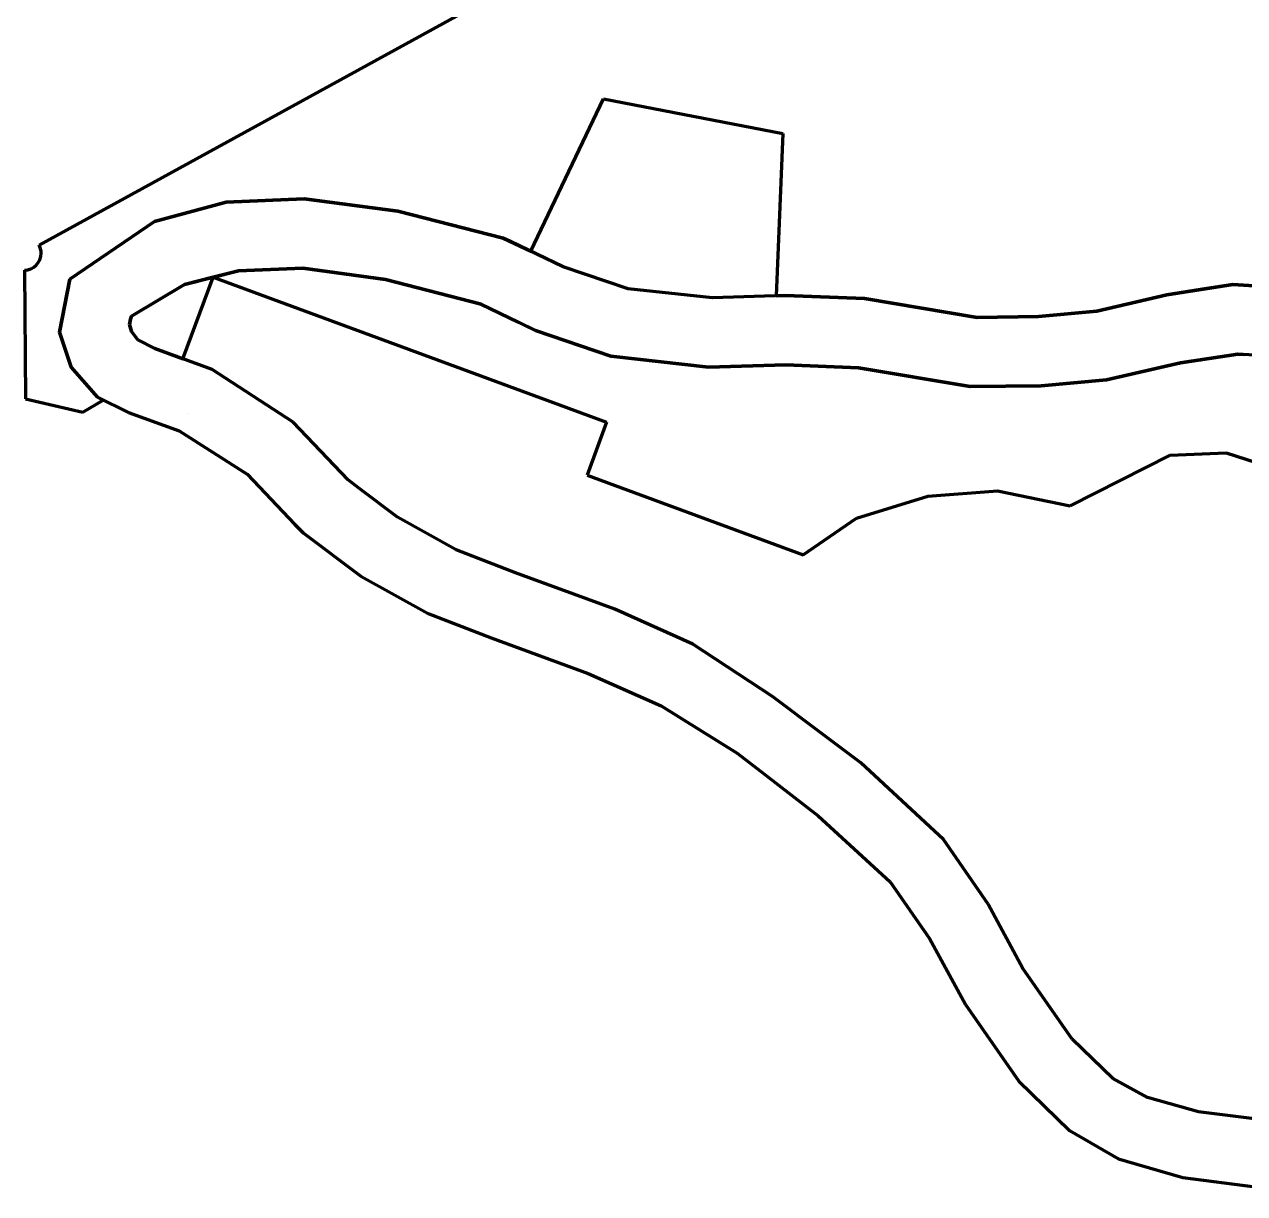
# Model space of a CAD drawing. Header units: inches. Extents: x 4096 to 6070, y 2882 to 5388.
# Drawn here: x 4095.9 to 4240.3, y 5079.8 to 5218.1 of the extents above; entities that cross this region are included whole.
import ezdxf

# ---------------------------------------------------------------- set-up
doc = ezdxf.new("R2010")
doc.units = ezdxf.units.IN
doc.header["$MEASUREMENT"] = 0
doc.layers.add('conservation', color=92, linetype='Continuous', lineweight=25)
doc.layers.add('secondary road', color=40, linetype='Continuous', lineweight=30)

# ---------------------------------------------------------------- blocks, each defined once
blk = doc.blocks.new('conservation')
at = {"layer": 'conservation', "lineweight": 90}
for p, q in [((4275.56, 5289.64), (4097.62, 5192.04)), ((4155.81, 5191.32), (4164.43, 5209.36)), ((4164.43, 5209.36), (4185.63, 5205.24)), ((4185.63, 5205.24), (4184.87, 5186.04)), ((4111.27, 5194.82), (4119.76, 5197.11)), ((4119.76, 5197.11), (4129, 5197.52)), ((4129, 5197.52), (4140.07, 5196.05)), ((4140.07, 5196.05), (4152.56, 5192.87)), ((4101.28, 5187.99), (4111.27, 5194.82)), ((4152.56, 5192.87), (4155.81, 5191.32)), ((4095.89, 5189.08), (4096.01, 5173.86)), ((4121.22, 5189), (4118.22, 5188.23)), ((4128.82, 5189.29), (4121.22, 5189)), ((4138.63, 5187.96), (4128.82, 5189.29)), ((4100.03, 5181.75), (4101.28, 5187.99)), ((4114.85, 5187.37), (4108.57, 5183.62)), ((4114.65, 5178.59), (4118.22, 5188.23)), ((4118.22, 5188.23), (4114.85, 5187.37)), ((4118.22, 5188.23), (4164.78, 5171.09)), ((4118.22, 5188.23), (4118.22, 5188.23)), ((4149.96, 5185.06), (4138.63, 5187.96)), ((4231.08, 5186.16), (4238.9, 5187.36)), ((4238.9, 5187.36), (4249.22, 5186.71)), ((4184.87, 5186.04), (4185.97, 5186.07)), ((4185.97, 5186.07), (4195.29, 5185.7)), ((4195.29, 5185.7), (4208.66, 5183.48)), ((4222.81, 5184.22), (4231.08, 5186.16)), ((4156.39, 5181.94), (4149.96, 5185.06)), ((4215.89, 5183.59), (4222.81, 5184.22)), ((4108.44, 5183.28), (4108.33, 5182.66)), ((4108.33, 5182.66), (4108.55, 5181.82)), ((4108.57, 5183.62), (4108.44, 5183.28)), ((4208.66, 5183.48), (4215.89, 5183.59)), ((4101.42, 5177.58), (4100.03, 5181.75)), ((4108.55, 5181.82), (4109.32, 5180.83)), ((4165.3, 5178.89), (4156.39, 5181.94)), ((4109.32, 5180.83), (4111.34, 5179.82)), ((4111.34, 5179.82), (4114.65, 5178.59)), ((4176.83, 5177.61), (4165.3, 5178.89)), ((4239.5, 5179.15), (4232.72, 5178.11)), ((4248.24, 5178.55), (4239.5, 5179.15)), ((4104.54, 5174.03), (4101.42, 5177.58)), ((4186, 5177.86), (4176.83, 5177.61)), ((4194.59, 5177.51), (4186, 5177.86)), ((4207.83, 5175.3), (4194.59, 5177.51)), ((4232.72, 5178.11), (4223.95, 5176.08)), ((4223.95, 5176.08), (4216.22, 5175.38)), ((4105.22, 5173.7), (4104.54, 5174.03)), ((4216.22, 5175.38), (4207.83, 5175.3)), ((4096.01, 5173.86), (4102.82, 5172.28)), ((4102.82, 5172.28), (4105.22, 5173.7)), ((4164.78, 5171.09), (4162.47, 5164.82)), ((4219.65, 5161.2), (4231.48, 5167.17)), ((4231.48, 5167.17), (4238.11, 5167.46)), ((4238.11, 5167.46), (4244.31, 5165.46)), ((4162.47, 5164.82), (4188.05, 5155.4)), ((4202.81, 5162.34), (4211.06, 5162.98)), ((4211.06, 5162.98), (4219.65, 5161.2)), ((4194.38, 5159.73), (4202.81, 5162.34)), ((4188.05, 5155.4), (4194.38, 5159.73))]:
    blk.add_line(p, q, dxfattribs=at)
for start, end in [(0, 28.7448), (270.475, 0)]:
    blk.add_arc((4095.87, 5191.08), 2, start, end, dxfattribs=at)

msp = doc.modelspace()

# ---------------------------------------------------------------- linework, layer by layer
at = {"layer": 'secondary road', "lineweight": 90}
for p, q in [((4119.76, 5197.11), (4111.27, 5194.82)), ((4129, 5197.52), (4119.76, 5197.11)), ((4140.07, 5196.05), (4129, 5197.52)), ((4152.56, 5192.87), (4140.07, 5196.05)), ((4111.27, 5194.82), (4101.28, 5187.99)), ((4153.43, 5192.46), (4152.56, 5192.87)), ((4159.65, 5189.48), (4153.43, 5192.46)), ((4114.85, 5187.37), (4121.22, 5189)), ((4121.22, 5189), (4128.82, 5189.29)), ((4128.82, 5189.29), (4138.63, 5187.96)), ((4167.34, 5186.87), (4159.65, 5189.48)), ((4101.28, 5187.99), (4100.03, 5181.75)), ((4108.57, 5183.62), (4114.85, 5187.37)), ((4138.63, 5187.96), (4149.96, 5185.06)), ((4238.9, 5187.36), (4235.83, 5186.89)), ((4249.22, 5186.71), (4238.9, 5187.36)), ((4177.32, 5185.81), (4167.34, 5186.87)), ((4185.97, 5186.07), (4177.32, 5185.81)), ((4195.29, 5185.7), (4185.97, 5186.07)), ((4208.66, 5183.48), (4195.29, 5185.7)), ((4231.08, 5186.16), (4222.81, 5184.22)), ((4235.83, 5186.89), (4231.08, 5186.16)), ((4149.96, 5185.06), (4154.3, 5182.96)), ((4222.81, 5184.22), (4215.89, 5183.59)), ((4108.33, 5182.66), (4108.44, 5183.28)), ((4108.55, 5181.82), (4108.33, 5182.66)), ((4108.44, 5183.28), (4108.57, 5183.62)), ((4154.3, 5182.96), (4156.39, 5181.94)), ((4215.89, 5183.59), (4208.66, 5183.48)), ((4100.03, 5181.75), (4101.42, 5177.58)), ((4109.32, 5180.83), (4108.55, 5181.82)), ((4156.39, 5181.94), (4165.3, 5178.89)), ((4111.34, 5179.82), (4109.32, 5180.83)), ((4118.11, 5177.31), (4111.34, 5179.82)), ((4165.3, 5178.89), (4176.83, 5177.61)), ((4232.72, 5178.11), (4239.5, 5179.15)), ((4239.5, 5179.15), (4240.29, 5179.09)), ((4101.42, 5177.58), (4104.54, 5174.03)), ((4127.69, 5171.1), (4118.11, 5177.31)), ((4118.11, 5177.31), (4118.11, 5177.31)), ((4176.83, 5177.61), (4186, 5177.86)), ((4186, 5177.86), (4194.59, 5177.51)), ((4194.59, 5177.51), (4207.83, 5175.3)), ((4223.95, 5176.08), (4232.72, 5178.11)), ((4232.72, 5178.11), (4232.72, 5178.11)), ((4216.22, 5175.38), (4223.95, 5176.08)), ((4104.54, 5174.03), (4108.21, 5172.22)), ((4207.83, 5175.3), (4216.22, 5175.38)), ((4108.21, 5172.22), (4114.21, 5170.06)), ((4115.22, 5172.1), (4115.22, 5172.1)), ((4114.21, 5170.06), (4122.23, 5164.93)), ((4134.19, 5164.26), (4127.69, 5171.1)), ((4122.23, 5164.93), (4127.91, 5158.99)), ((4135.43, 5163.33), (4134.19, 5164.26)), ((4140.04, 5159.86), (4135.43, 5163.33)), ((4147, 5155.97), (4140.04, 5159.86)), ((4127.91, 5158.99), (4128.88, 5157.99)), ((4127.91, 5158.99), (4127.91, 5158.99)), ((4128.88, 5157.99), (4135.7, 5152.88)), ((4154.01, 5153.27), (4147, 5155.97)), ((4135.7, 5152.88), (4143.67, 5148.45)), ((4165.76, 5148.95), (4154.01, 5153.27)), ((4143.67, 5148.45), (4151.14, 5145.58)), ((4175, 5144.83), (4165.76, 5148.95)), ((4165.76, 5148.95), (4165.76, 5148.95)), ((4151.14, 5145.58), (4162.6, 5141.37)), ((4184.43, 5138.64), (4175, 5144.83)), ((4162.6, 5141.37), (4171.25, 5137.53)), ((4189.99, 5134.46), (4184.43, 5138.64)), ((4171.25, 5137.53), (4180.24, 5131.92)), ((4194.88, 5130.78), (4189.99, 5134.46)), ((4180.24, 5131.92), (4183.51, 5129.39)), ((4204.64, 5121.72), (4194.88, 5130.78)), ((4194.88, 5130.78), (4194.88, 5130.78)), ((4183.51, 5129.39), (4189.84, 5124.51)), ((4189.84, 5124.51), (4198.34, 5116.69)), ((4209.95, 5114.07), (4204.64, 5121.72)), ((4198.34, 5116.69), (4202.99, 5110.02)), ((4214.04, 5106.44), (4209.95, 5114.07)), ((4202.99, 5110.02), (4207.25, 5102.19)), ((4219.87, 5098.11), (4214.04, 5106.44)), ((4207.25, 5102.19), (4213.57, 5093.14)), ((4224.69, 5093.44), (4219.87, 5098.11)), ((4213.57, 5093.14), (4219.56, 5087.27)), ((4228.81, 5091.19), (4224.69, 5093.44)), ((4233.84, 5089.79), (4228.81, 5091.19)), ((4234.85, 5089.51), (4233.84, 5089.79)), ((4248.69, 5087.77), (4234.85, 5089.51)), ((4219.56, 5087.27), (4225.38, 5083.94)), ((4225.38, 5083.94), (4226.31, 5083.67)), ((4226.31, 5083.67), (4233, 5081.72)), ((4233, 5081.72), (4247.73, 5079.83))]:
    msp.add_line(p, q, dxfattribs=at)

# ---------------------------------------------------------------- block references
at = {"layer": 'conservation', "color": 0, "lineweight": 90}
msp.add_blockref('conservation', (0, 0), dxfattribs=at)

doc.saveas('drawing.dxf')
